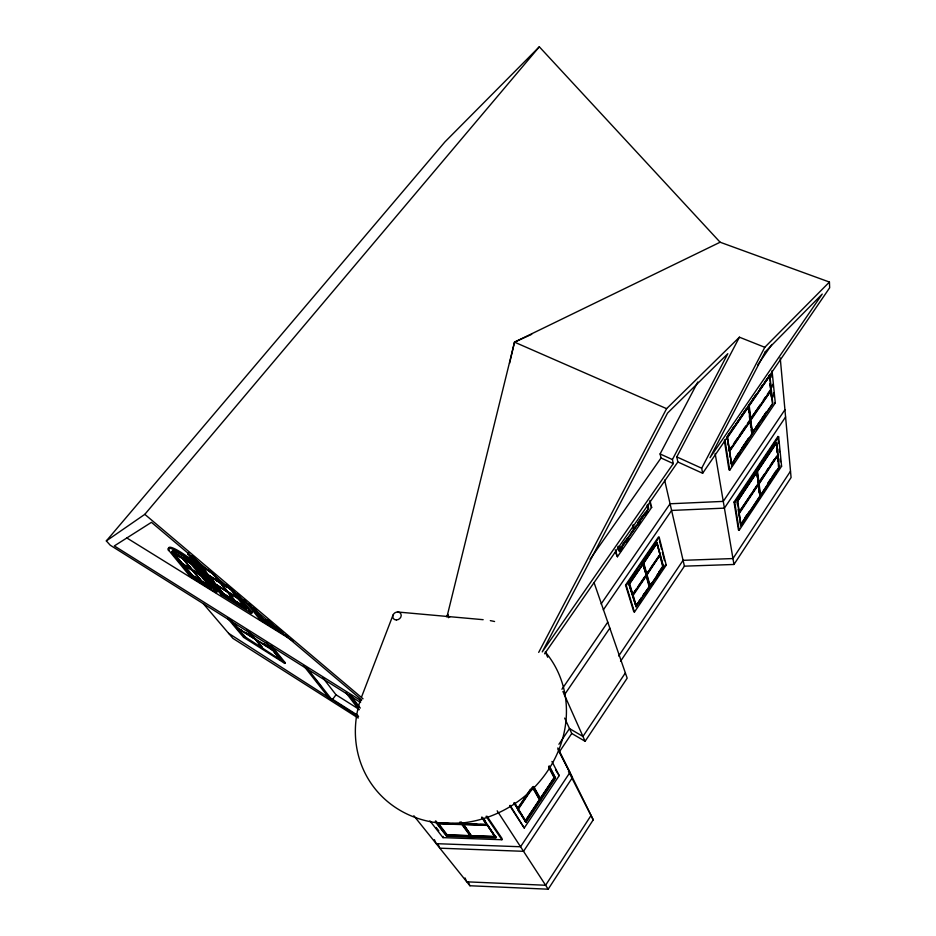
<?xml version="1.0" encoding="UTF-8"?>
<svg xmlns="http://www.w3.org/2000/svg" width="936" height="936" viewBox="0 0 936 936"><rect width="100%" height="100%" fill="white"/><g stroke="black" fill="none" stroke-linecap="round" stroke-linejoin="round"><path stroke-width="1.4" d="M429.928 820.895L442.997 837.638L501.907 839.732L502.024 838.492L486.977 816.192M471.674 836.316L463.25 823.984L471.674 836.316L495.261 837.147L487.293 824.78L480.215 824.546M461.261 821.983L462.875 824.207L486.942 825.002L482.426 817.678M495.261 837.147L487.293 824.78M461.939 824.581L462.01 823.949L470.527 835.649L447.162 834.842L438.188 823.165L438.118 823.785L461.939 824.581L470.469 836.269L447.092 835.45L436.094 821.164M462.875 824.207L462.946 823.575L487.001 824.37M482.204 817.912L495.951 837.977L446.577 836.246L446.718 835.017L496.068 836.737M447.092 835.45L447.162 834.842M442.997 837.638L443.137 836.41M509.547 363.402L514.507 342.143L720.123 242.225L829.425 282.052L829.659 287.785L702.632 473.277L677.851 461.974L676.787 456.908L739.417 337.194L764.794 347.291L829.425 282.052M448.461 617.725L447.279 615.56L514.507 342.143L531.707 334.292M361.67 696.677L393.05 614.975M702.632 473.277L701.684 468.222L764.794 347.291M590.078 559.237L661.027 457.973L660.102 453.948L697.811 382.005M672.411 459.564L727.822 353.679L667.532 413.092L542.26 651.889L673.288 463.589L672.411 459.564L660.102 453.948M538.703 652.392L666.596 408.658L739.417 337.194M413.829 815.736L469.93 885.748L548.18 889.2L593.237 819.842L557.833 747.934M591.072 815.432L545.606 885.257L466.795 881.829L465.005 877.909M620.533 661.307L684.415 566.163L733.964 564.466L791.084 477.535L780.226 357.88M790.499 471.182L732.958 558.558L683.069 560.325L618.684 655.996M744.658 518.181L747.01 514.636M768.093 482.836L770.503 479.197M772.106 476.775L776.12 470.726M749.291 511.512L740.516 524.745L740.083 521.96M767.649 483.83L779.29 467.181L740.984 524.967L737.346 501.263L776.74 442.342L779.29 467.181M741.218 524.3L759.997 495.951L758.078 484.31L739.03 512.916L740.75 524.078M778.998 467.298L760.535 495.156L759.084 483.713L777.793 455.61L778.53 467.087M740.844 526.371L743.254 522.744M746.448 517.912L748.858 514.285M752.064 509.441L754.463 505.814M757.669 500.982L760.067 497.355M763.273 492.511L765.671 488.885M768.877 484.052L771.287 480.425M773.686 476.798L776.892 471.966M739.147 530.326L781.595 466.222L778.658 436.796L777.933 436.492L734.046 502.059L738.445 529.998L739.147 530.326L734.76 502.386L778.658 436.796M564.677 718.099L571.744 733.461L585.117 741.3L627.178 678.167L594.114 582.777M751.655 493.295L738.949 512.378L758.476 483.97L756.978 472.235L737.662 501.123L739.417 512.6M753.234 490.909L757.212 484.953M759.014 483.163L757.528 471.416L776.506 443.032L777.734 455.036L758.546 482.953L764.782 473.581M766.338 471.241L768.678 467.719M770.246 465.379L774.142 459.517M776.541 456.569L759.084 483.713M739.498 513.139L758.546 484.52M743.301 491.423L737.346 501.263M744.904 489.025L748.929 483.011M751.667 479.244L737.662 501.123M525.763 821.164L518.38 809.102L532.888 787.515L539.932 799.952L525.763 821.164L525.26 820.837L539.417 799.636L532.373 787.199M548.59 766.432L554.615 777.968L540.622 798.911L540.119 798.607L554.112 777.652L548.753 767.403M525.81 820.404L554.568 777.36L548.905 766.502M549.303 765.917L555.574 777.98L526.044 822.217L525.541 821.89L555.071 777.676L549.42 766.818M625.365 672.937L582.952 736.445L569.497 728.571L558.921 744.284M509.792 805.849L524.242 828.032L559.201 775.616L551.947 761.459M559.646 751.468L571.744 733.461M785.585 416.976L724.417 508.131L671.603 510.436L603.31 609.909M784.93 409.746L723.271 501.392L670.071 503.779L601.123 603.942M532.642 787.082L518.123 808.681L517.608 808.353L530.513 789.165M525.26 820.837L517.865 808.774L530.759 789.598M736.269 456.277L738.691 452.708M741.909 447.946L748.367 438.422M752.673 433.04L750.508 419.726L771.1 390.452L772.469 403.825L752.17 432.83L754.545 429.32M756.136 426.98L760.09 421.141M761.682 418.801L766.432 411.793M734.397 459.4L736.819 455.832M738.434 453.457L748.905 438.001M751.327 434.433L754.556 429.671M756.171 427.296L766.642 411.84M731.917 463.648L752.099 433.883L750.426 420.802L729.46 450.625L731.425 463.425M764.466 382.227L769.872 375.301L772.785 403.732L731.671 464.373L727.33 436.831L729.355 450.005L731.823 446.402M636.375 606.072L633.134 595.343L646.495 575.722L649.549 586.65L635.93 605.838L637.475 603.556M639.019 601.275L641.347 597.847M642.892 595.553L649.549 586.65M651.28 583.175L649.654 585.573L646.612 574.634L659.81 555.247L647.068 574.868L650.11 585.807L663.121 566.619L656.955 542.587L663.46 566.444L636.164 606.739L628.793 583.748L636.164 606.739M658.605 572.387L662.665 566.385L659.81 555.247M635.708 606.505L641.335 598.209M642.938 595.846L650.965 583.994M656.592 575.698L663.46 566.444M731.414 466.257L733.859 462.665M737.112 457.856L740.364 453.059M742.81 449.455L746.87 443.453M756.639 429.039L759.073 425.435M762.325 420.638L764.77 417.035M639.475 603.287L641.101 600.877M645.173 594.863L646.799 592.465M650.871 586.451L653.316 582.835M656.581 578.027L659.833 573.218M663.097 568.409L665.531 564.794L666.221 565.133L634.456 612.062L633.766 611.699L625.552 585.07L658.511 536.96L659.213 537.299L666.221 565.133M724.37 440.599L728.98 469.86L729.717 470.2L775.277 402.936L772.048 370.668M729.963 450.848L750.426 420.802M751.011 419.948L771.1 390.452M646.355 575.219L642.74 563.729L646.355 575.219L632.514 594.617L636.445 588.838M638.024 586.533L645.103 576.131M646.928 574.365L643.792 563.109L656.744 543.278L660.137 554.966L646.472 574.131L648.8 570.703M650.356 568.421L658.897 555.879M564.431 694.84L609.839 628.15M635.93 605.838L632.666 595.109L645.243 576.635M561.939 689.259L607.756 622.159M733.461 443.992L737.556 437.99M739.194 435.579L745.746 425.962M747.384 423.552L749.841 419.948L749.327 415.912M760.137 388.955L769.614 376.061L771.03 389.809L750.426 419.094L760.079 404.937M763.285 400.222L765.707 396.677M767.309 394.325L770.527 389.598M729.869 450.228L750.356 420.17L748.121 406.481M727.798 435.766L730.244 432.198M731.87 429.823L734.315 426.254M740.025 417.924L746.542 408.4M748.168 406.025L750.613 402.457M752.251 400.081L756.323 394.126M760.395 388.183L762.84 384.614M728.138 435.673L734.526 426.325M736.129 423.996L746.53 408.821M750.426 419.094L748.718 405.627L756.873 393.717M769.872 375.301L726.991 436.96L727.424 439.815M634.456 612.062L626.254 585.433L659.213 537.299M727.845 437.065L748.636 406.704M750.929 419.316L749.221 405.838L769.614 376.061M629.6 582.578L633.625 576.693M635.228 574.341L637.65 570.808M641.675 564.934L649.713 553.176M653.737 547.291L656.159 543.757M632.514 594.617L629.168 583.573L637.954 570.738M646.472 574.131L643.324 562.875L650.426 552.497M653.585 547.888L656.744 543.278M629.261 583.994L657.423 542.821M632.982 594.851L629.635 583.807L643.207 563.963M757.821 364.806L771.861 344.483M619.971 551.702L622.417 548.168M626.488 542.295L628.933 538.773M638.715 524.663L640.353 522.311M645.243 515.256L647.689 511.723M615.42 552.228L617.432 556.768L651.678 507.37L649.923 500.421M544.577 653.808L677.851 461.974M619.772 548.882L621.352 546.612M622.931 544.331L625.295 540.926M637.919 522.733L642.037 516.801M618.755 550.742L621.212 547.209M622.85 544.857L627.752 537.779M631.016 533.075L635.93 525.997M637.568 523.645L644.916 513.045M618.988 550.017L633.672 529.799L632.502 525.622M633.017 525.892L634.28 528.922L648.297 508.716L647.314 504.878M647.63 504.492L648.671 508.564L619.246 550.988L617.994 546.858M446.367 616.801L448.098 614.449M303.486 665.543L329.086 698.034L332.14 699.976L336.012 694.781L322.768 677.664M227.787 618.474L243.582 637.334L284.79 663.39L285.258 662.77L271.101 645.278M248.719 631.507L254.791 638.855L272.364 649.303M279.841 659.318L272.727 649.748L270.258 648.203M254.124 608.377L262.618 619.094L272.177 625.002L269.837 621.562M280.285 630.01L273.043 625.54L278.062 628.278M230.888 620.311L237.077 627.705L254.042 638.387L250.895 633.777M260.641 645.594L262.01 648.051L254.732 638.422L252.31 636.901M254.791 638.855L251.644 634.245M262.747 648.519L255.481 638.89L258.008 641.967M243.582 637.334L244.062 636.726M266.351 642.494L280.39 659.775L245.337 637.018M245.524 637.03L237.451 628.161L241.406 630.033M286.147 634.737L287.937 637.03L260.068 619.784L260.805 618.836M282.777 632.759L261.834 619.808L262.583 618.86L253.551 607.464M262.618 619.094L256.008 610.284M188.522 552.649A24.348 3.99 38.1 0 0 187.937 554.17L221.153 594.629L251.515 613.419L252.264 612.483L237.1 593.518M192.652 555.902L223.482 593.845L234.597 600.362M246.308 607.944L235.264 601.111L228.349 592.582L239.487 599.438L241.195 601.567M221.153 594.629L221.891 593.705M226.336 584.228L246.39 609.184L222.733 594.547L223.47 593.623L245.957 607.511M223.482 593.845L216.672 585.047L227.495 592.067L234.409 600.596M227.495 592.067L216.04 584.731L209.079 575.745L219.983 582.789L227.249 591.283L216.228 584.497M237.299 596.723L232.069 590.195L221.025 583.069L227.904 592.043L239.674 599.204M219.527 582.227L208.611 575.172L201.287 566.21L212.285 573.288L219.527 582.227L208.611 575.172M219.983 582.789L209.079 575.745M214.25 574.692L220.381 582.754L231.613 589.633M216.286 592.663L188.241 558.687L182.754 554.931A28.314 4.481 38.2 0 0 168 549.42L190.219 576.529L216.286 592.663L217.023 591.751L189.025 557.739L183.526 553.983A28.314 4.505 38.2 0 0 168.761 548.496M201.298 581.197L192.547 575.441L183.397 564.502L192.219 570.281L201.298 581.197L192.371 575.675L172.856 552.146A23.47 3.732 38.2 0 1 172.587 551.351M193.237 570.55L202.153 576.389L211.138 587.281L202.117 581.701L194.138 571.65M192.219 570.281L182.742 564.174L173.511 552.685L182.415 558.488L191.95 569.497L182.929 563.94M192.442 564.63L183.245 559.003L192.582 570.235L201.696 575.839M172.856 552.146L172.084 553.071A23.482 3.709 38.2 0 1 186.369 558.441L211.22 588.487L191.634 576.377L192.371 575.465L210.74 586.813M195.706 559.365L200.632 565.87L212.484 573.043L235.264 601.111M222.733 594.547L191.868 556.861L192.453 556.136L223.283 593.857L245.77 607.745M192.161 563.835L172.867 551.936A22.873 3.627 38.2 0 1 175.839 551.409M182.415 558.488L173.511 552.685M187.937 554.17L188.721 553.211M186.369 558.441L186.954 557.727M188.241 558.687L189.025 557.739M173.055 552.474L173.055 551.702A22.862 3.639 38.2 0 1 173.394 550.801M168.398 550.579L169.17 549.654M360.606 702.527L110.214 545.197L106.341 540.914L144.811 514.344L539.323 46.8L720.123 242.225M106.341 540.914L444.892 141.944L539.323 46.8M460.313 823.493L437.872 822.756L437.802 823.376L461.635 824.16L460.021 821.937M439.592 823.212L449.397 823.54M452.205 823.621L460.606 823.902M464.665 824.031L477.383 824.452M463.18 824.616L487.223 825.412M471.744 835.696L495.32 836.527M472.774 836.55L446.647 835.626L435.404 821.059M475.687 836.644L496.01 837.357L482.262 817.268M439.826 848.18L523.528 851.315L572.423 777.582L559.283 751.924M397.519 611.992L483.151 619.69M774.528 402.62L775.277 402.936M752.099 433.883L751.093 429.741M514.507 342.143L666.596 408.658M780.893 465.917L781.595 466.222M758.476 483.97L757.669 481.151M676.787 456.908L701.684 468.222M661.027 457.973L673.288 463.589M734.046 502.059L734.76 502.386M650.953 507.019L651.678 507.37M648.297 508.716L647.162 505.92M625.552 585.07L626.254 585.433M447.279 615.56L449.783 616.988M559.201 775.616L555.539 769.848M200.819 565.636L212.449 572.738M173.242 552.24L190.956 563.098M183.444 558.769L192.629 564.396M220.58 582.508L230.689 588.709M221.025 583.069L231.133 589.27M192.769 570.001L201.883 575.605M228.091 591.798L236.761 597.133M202.305 581.478L211.325 587.048M262.805 618.86L272.364 624.768M249.83 610.974L252.264 612.483M262.583 618.86L277.372 627.997M210.553 587.048L192.184 575.687L172.669 552.38A23.47 3.721 38.2 0 1 172.411 551M280.87 630.513L262.396 619.094L253.352 607.698M214.543 590.218L217.023 591.751M126.758 537.907L293.073 640.938M539.885 799.332L540.903 799.964M361.109 700.748L114.321 545.922L151.456 522.323L361.717 699.929M245.887 632.642L249.514 634.924M263.741 643.874L267.439 646.203M245.045 632.327L249.889 635.38M262.864 643.547L267.79 646.647M237.451 628.161L254.405 638.832M255.154 639.3L272.399 650.169M282.836 661.237L285.258 662.77M336.012 694.781L358.897 709.242M228.583 633.309L358.593 716.683M331.789 698.829L357.891 715.408M358.207 718.052L232.888 638.364L203.217 603.568M144.811 514.344L363.028 698.806M172.084 553.071L191.634 576.377M234.749 624.125L236.516 626.242M234.374 623.879L238.025 628.267M230.396 619.913L245.021 637.416M228.279 617.854L231.063 621.188M232.924 623.411L241.277 633.403M182.614 558.254L202.117 581.701M196.139 569.111L197.987 571.358M260.536 645.044L262.22 647.092M255.575 639.452L258.114 642.529M247.104 629.986L254.042 638.387M205.932 580.507L207.733 582.695M272.821 649.642L275.453 652.883M278.086 656.124L279.829 658.277M274.377 651.784L276.026 653.819M266.093 642.412L272.037 649.724M270.609 645.91L284.79 663.39M231.871 588.908L251.515 613.419M235.743 594.301L237.487 596.478M242.401 602.796L245.127 606.2M242.904 603.697L244.6 605.814M244.004 599.625L260.068 619.784M249.163 603.872L261.834 619.808M307.195 668.222L332.14 699.976M270.527 622.335L273.043 625.54M306.622 668.257L308.389 670.504M315.444 679.477L321.61 687.317M267.977 619.655L272.177 625.002M436.176 827.471L438.785 830.829M435.334 821.679L446.577 836.246M345.887 692.57L358.991 709.862M350.883 695.577L360.278 708.049M349.537 695.109L358.944 707.569M481.595 817.198L486.942 825.002M483.947 819L485.562 821.363M486.065 816.297L501.907 839.732M497.18 810.822L548.18 889.2M510.097 805.311L524.242 828.032M514.262 803.509L525.541 821.89M518.064 810.237L519.457 812.506M514.613 802.948L518.123 808.681M517.608 808.353L514.098 802.62L526.044 822.217M533.602 786.462L540.622 798.911M533.789 787.387L540.119 798.607M558.02 749.268L569.919 772.492L520.556 846.752L436.211 843.664L434.409 839.674M568.456 771.276L593.237 819.842M468.117 881.77L469.93 885.748M438.048 844.225L439.23 846.858M545.302 651.877L547.677 657.224M562.934 691.493L585.117 741.3M615.291 549.806L617.432 556.768M618.228 546.156L619.468 550.263M646.413 576.857L648.707 585.047M633.11 524.733L634.28 528.922M649.9 502.854L650.602 505.639M659.564 541.137L661.67 549.49M662.372 552.263L664.478 560.617M664.618 480.074L684.415 566.163M715.139 453.41L733.964 564.466M724.92 439.534L729.717 470.2M727.869 442.681L728.313 445.548M728.746 448.402L729.191 451.269M729.635 454.135L730.08 456.99M730.513 459.857L731.18 464.151M737.077 502.445L737.51 505.229M738.153 509.418L738.586 512.203M739.007 514.987L739.44 517.784M748.297 407.827L748.812 411.875M750.262 423.201L750.766 427.12M756.838 474.622L757.165 477.243M758.616 488.604L759.166 492.886M750.672 421.036L752.17 432.83M757.212 472.505L757.879 477.723M758.207 480.344L758.546 482.953M759.154 487.796L759.88 493.506M769.357 375.09L769.649 377.933M770.234 383.62L771.697 397.835M776.833 447.654L777.254 451.795M777.828 457.318L778.249 461.448M769.111 375.851L769.392 378.6M769.954 384.099L770.386 388.229M770.866 392.921L771.287 396.934M776.576 448.168L776.985 452.17M777.453 456.698L777.863 460.594M771.709 374.564L771.989 377.372M772.691 384.38L772.984 387.188M773.545 392.804L773.967 397.016M777.933 436.492L778.647 443.5M779.208 449.104L779.489 451.901M780.191 458.909L780.472 461.717M191.868 556.861L191.821 556.206A19.328 3.171 38.1 0 1 192.36 555.832M545.875 652.696A109.219 98.42 -36.4 0 1 478.436 820.018A109.219 98.42 -36.4 0 1 360.103 700.76M490.324 620.638A109.219 98.42 -36.4 0 1 494.571 621.516M174.88 550.813A22.862 3.639 38.2 0 1 176.038 551.175M174.26 550.672A23.47 3.721 38.2 0 1 175.441 551.035M765.262 351.796L710.014 457.692L822.229 294.068L765.262 351.796M396.408 619.948A4.423 3.779 -33.1 0 0 400.889 613.934A4.423 3.779 -33.1 0 0 393.6 614.028A4.423 3.779 -33.1 0 0 396.408 619.948"/></g></svg>
